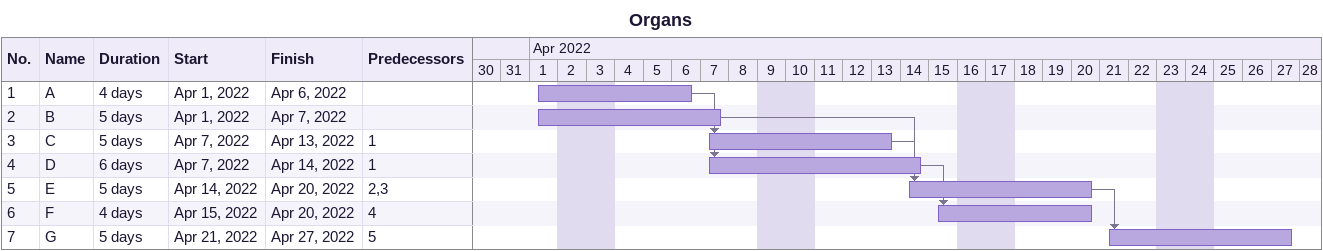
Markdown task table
Organs

| ID | Task | Duration | Start | Finish | Predecessors |
|---|---|---|---|---|---|
| 1 | A | 4d | 2022-04-01 | 2022-04-06 |  |
| 2 | B | 5d | 2022-04-01 | 2022-04-07 |  |
| 3 | C | 5d | 2022-04-07 | 2022-04-13 | 1 |
| 4 | D | 6d | 2022-04-07 | 2022-04-14 | 1 |
| 5 | E | 5d | 2022-04-14 | 2022-04-20 | 2, 3 |
| 6 | F | 4d | 2022-04-15 | 2022-04-20 | 4 |
| 7 | G | 5d | 2022-04-21 | 2022-04-27 | 5 |
